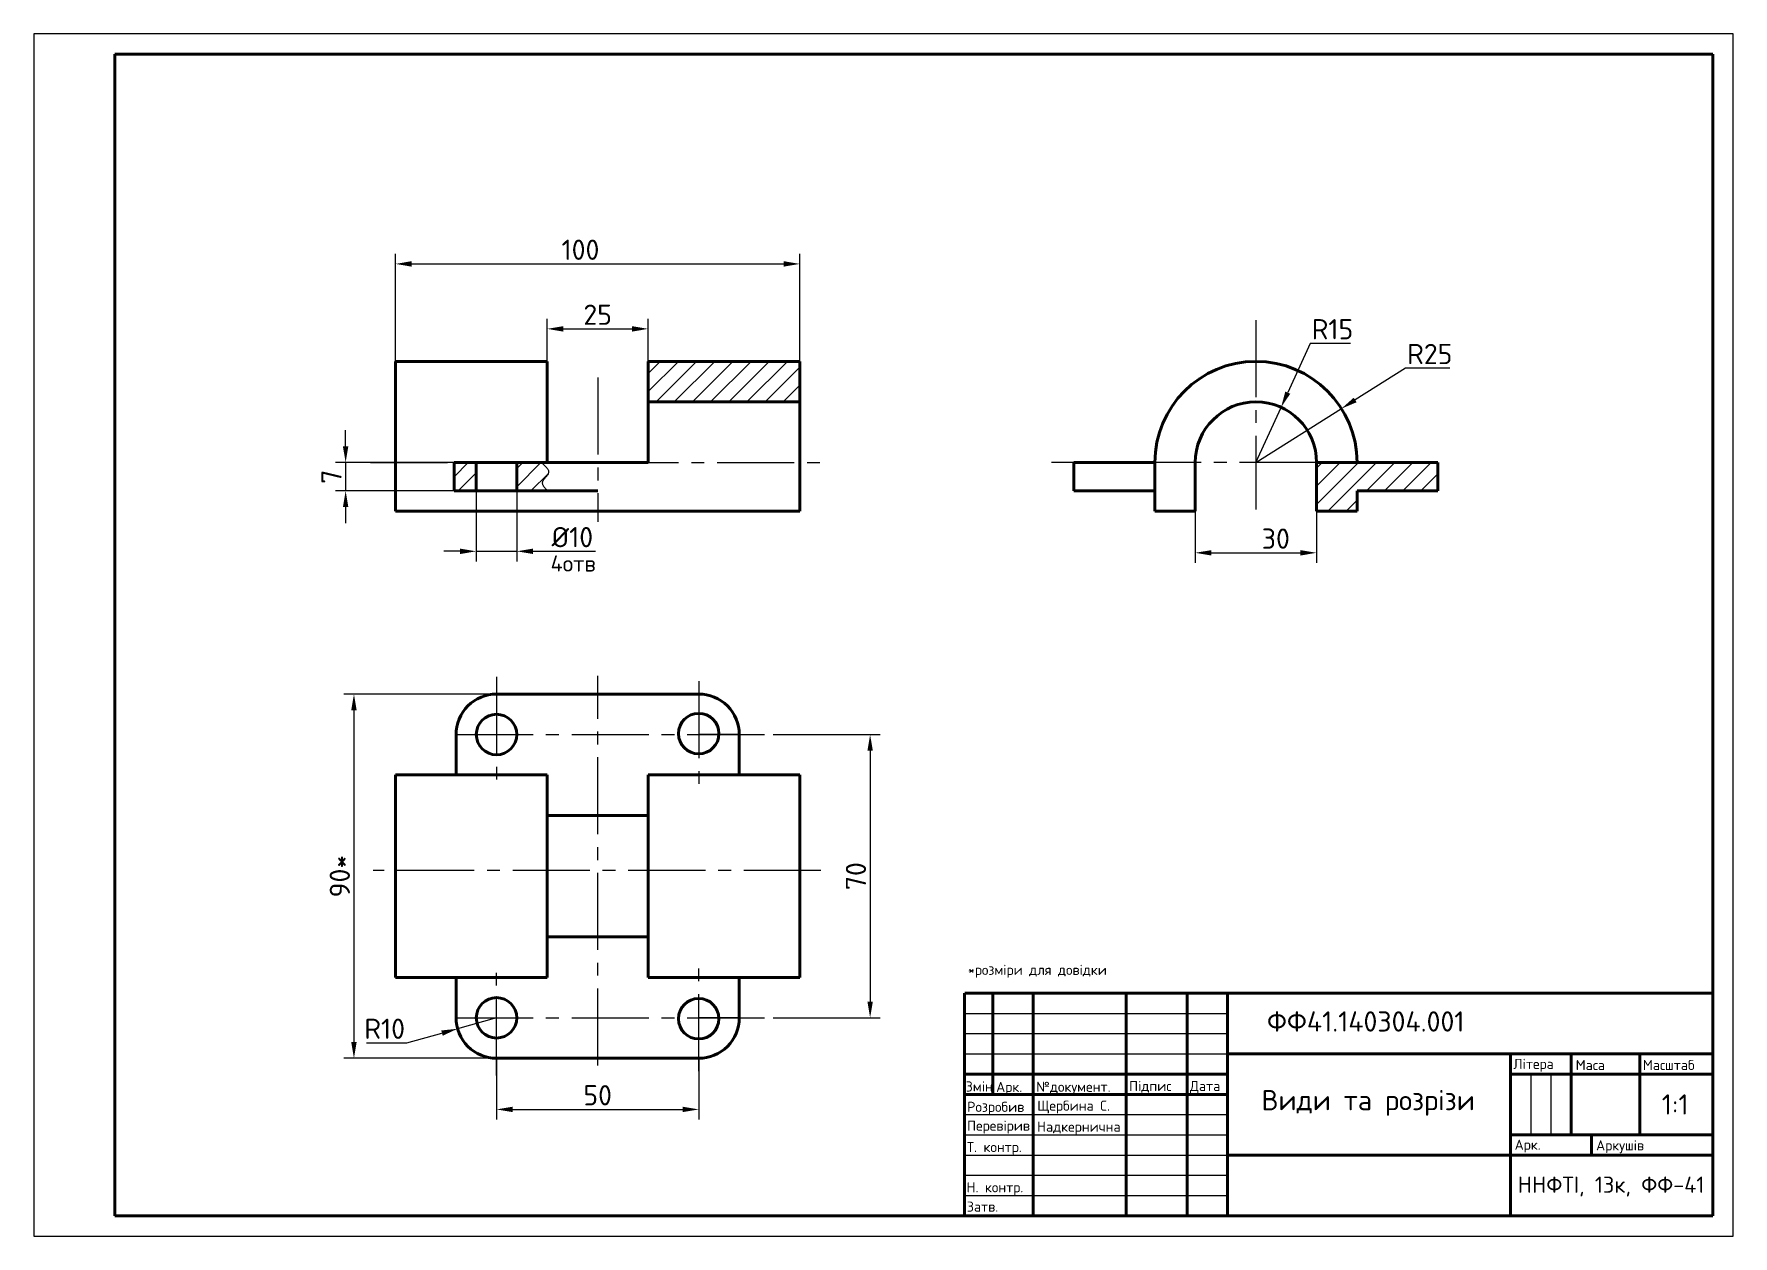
# Paper-space layout 'Layout3' of a CAD drawing. Header units: millimetres. Extents: x 0 to 420, y 0 to 297.
import ezdxf

# ---------------------------------------------------------------- set-up
doc = ezdxf.new("R2010")
doc.units = ezdxf.units.MM
doc.linetypes.add('CENTER2', pattern=[28.575, 19.05, -3.175, 3.175, -3.175])
doc.layers.get('0').update_dxf_attribs({"color": 31})
for name, color, linetype in [('dim', 171, 'Continuous'), ('hatch', 214, 'CENTER2'), ('osi', 51, 'CENTER2'), ('r-text', 45, 'Continuous')]:
    doc.layers.add(name, color=color, linetype=linetype)
for name, color, linetype, lineweight in [('kontyr', 123, 'Continuous', 70), ('r-kontyr', 93, 'Continuous', 70), ('r-tonka', 151, 'Continuous', 25)]:
    doc.layers.add(name, color=color, linetype=linetype, lineweight=lineweight)
doc.styles.add('ДСТУ', font='isocpeur.ttf', dxfattribs={"height": 5})
doc.dimstyles.new('ДСТУ', dxfattribs={"dimtxt": 2.5, "dimasz": 4, "dimexe": 2.5, "dimexo": 0, "dimgap": 1, "dimtad": 1, "dimtoh": 1, "dimtxsty": 'ДСТУ', "dimcen": 2.5, "dimadec": 0, "dimazin": 0, "dimtfac": 1, "dimtmove": 0, "dimatfit": 3, "dimfxl": 1, "dimarcsym": 0})

# ---------------------------------------------------------------- blocks, each defined once
blk = doc.blocks.new('*D40')
at = {"layer": 'Defpoints', "color": 0, "transparency": 16777216}
for p in [(109.34, 187.6), (119.34, 187.6), (119.34, 169.18)]:
    blk.add_point(p, dxfattribs=at)
at = {"layer": 'dim', "color": 0, "lineweight": -2, "transparency": 16777216}
for p, q in [((109.34, 187.6), (109.34, 166.68)), ((119.34, 187.6), (119.34, 166.68)), ((105.34, 169.18), (101.34, 169.18)), ((109.34, 169.18), (119.34, 169.18)), ((123.34, 169.18), (138.84, 169.18))]:
    blk.add_line(p, q, dxfattribs=at)
at = {"layer": 'dim', "color": 0, "transparency": 16777216}
for points in [[(105.34, 169.84), (105.34, 168.51), (109.34, 169.18)], [(123.34, 169.84), (123.34, 168.51), (119.34, 169.18)]]:
    blk.add_solid(points, dxfattribs=at)
at = {"layer": 'dim', "color": 0, "transparency": 16777216, "insert": (133.09, 172.68), "char_height": 5, "attachment_point": 5, "style": 'ДСТУ'}
blk.add_mtext('%%C10', dxfattribs=at)
blk = doc.blocks.new('*D41')
at = {"layer": 'Defpoints', "color": 0, "transparency": 16777216}
for p in [(189.34, 240.19), (89.34, 216.1), (189.34, 216.1)]:
    blk.add_point(p, dxfattribs=at)
at = {"layer": 'dim', "color": 0, "lineweight": -2, "transparency": 16777216}
for p, q in [((89.34, 216.1), (89.34, 242.69)), ((93.34, 240.19), (185.34, 240.19)), ((189.34, 216.1), (189.34, 242.69))]:
    blk.add_line(p, q, dxfattribs=at)
at = {"layer": 'dim', "color": 0, "transparency": 16777216}
for points in [[(93.34, 240.86), (93.34, 239.52), (89.34, 240.19)], [(185.34, 240.86), (185.34, 239.52), (189.34, 240.19)]]:
    blk.add_solid(points, dxfattribs=at)
at = {"layer": 'dim', "color": 0, "transparency": 16777216, "insert": (135.09, 243.69), "char_height": 5, "attachment_point": 5, "style": 'ДСТУ'}
blk.add_mtext('100', dxfattribs=at)
blk = doc.blocks.new('*D42')
at = {"layer": 'Defpoints', "color": 0, "transparency": 16777216}
for p in [(287.07, 179.1), (317.07, 179.1), (317.07, 168.81)]:
    blk.add_point(p, dxfattribs=at)
at = {"layer": 'dim', "color": 0, "lineweight": -2, "transparency": 16777216}
for p, q in [((287.07, 179.1), (287.07, 166.31)), ((317.07, 179.1), (317.07, 166.31)), ((291.07, 168.81), (313.07, 168.81))]:
    blk.add_line(p, q, dxfattribs=at)
at = {"layer": 'dim', "color": 0, "transparency": 16777216}
for points in [[(291.07, 169.47), (291.07, 168.14), (287.07, 168.81)], [(313.07, 169.47), (313.07, 168.14), (317.07, 168.81)]]:
    blk.add_solid(points, dxfattribs=at)
at = {"layer": 'dim', "color": 0, "transparency": 16777216, "insert": (306.98, 172.31), "char_height": 5, "attachment_point": 5, "style": 'ДСТУ'}
blk.add_mtext('30', dxfattribs=at)
blk = doc.blocks.new('*D43')
at = {"layer": 'Defpoints', "color": 0, "transparency": 16777216}
for p in [(103.84, 191.1), (77.04, 184.1), (103.84, 184.1)]:
    blk.add_point(p, dxfattribs=at)
at = {"layer": 'dim', "color": 0, "lineweight": -2, "transparency": 16777216}
for p, q in [((77.04, 195.1), (77.04, 199.1)), ((103.84, 191.1), (74.54, 191.1)), ((77.04, 191.1), (77.04, 184.1)), ((103.84, 184.1), (74.54, 184.1)), ((77.04, 180.1), (77.04, 176.1))]:
    blk.add_line(p, q, dxfattribs=at)
at = {"layer": 'dim', "color": 0, "transparency": 16777216}
for points in [[(76.37, 195.1), (77.71, 195.1), (77.04, 191.1)], [(76.37, 180.1), (77.71, 180.1), (77.04, 184.1)]]:
    blk.add_solid(points, dxfattribs=at)
at = {"layer": 'dim', "color": 0, "transparency": 16777216, "insert": (73.54, 187.6), "char_height": 5, "attachment_point": 5, "rotation": 90, "style": 'ДСТУ'}
blk.add_mtext('7', dxfattribs=at)
blk = doc.blocks.new('*D44')
at = {"layer": 'Defpoints', "color": 0, "transparency": 16777216}
for p in [(114.34, 133.91), (79.1, 43.91), (114.34, 43.91)]:
    blk.add_point(p, dxfattribs=at)
at = {"layer": 'dim', "color": 0, "lineweight": -2, "transparency": 16777216}
for p, q in [((114.34, 133.91), (76.6, 133.91)), ((79.1, 129.91), (79.1, 47.91)), ((114.34, 43.91), (76.6, 43.91))]:
    blk.add_line(p, q, dxfattribs=at)
at = {"layer": 'dim', "color": 0, "transparency": 16777216}
for points in [[(78.43, 129.91), (79.77, 129.91), (79.1, 133.91)], [(78.43, 47.91), (79.77, 47.91), (79.1, 43.91)]]:
    blk.add_solid(points, dxfattribs=at)
at = {"layer": 'dim', "color": 0, "transparency": 16777216, "insert": (75.6, 88.91), "char_height": 5, "attachment_point": 5, "rotation": 90, "style": 'ДСТУ'}
blk.add_mtext('90*', dxfattribs=at)
blk = doc.blocks.new('*D45')
at = {"layer": 'Defpoints', "color": 0, "transparency": 16777216}
for p in [(323.21, 204.44), (302.07, 191.1)]:
    blk.add_point(p, dxfattribs=at)
at = {"layer": 'dim', "color": 0, "lineweight": -2, "transparency": 16777216}
for p, q in [((339.03, 214.43), (326.59, 206.58)), ((350.03, 214.43), (339.03, 214.43)), ((302.07, 191.1), (323.21, 204.44))]:
    blk.add_line(p, q, dxfattribs=at)
at = {"layer": 'dim', "color": 0, "transparency": 16777216}
blk.add_solid([(326.24, 207.14), (326.95, 206.01), (323.21, 204.44)], dxfattribs=at)
at = {"layer": 'dim', "color": 0, "transparency": 16777216, "insert": (345.03, 217.93), "char_height": 5, "attachment_point": 5, "style": 'ДСТУ'}
blk.add_mtext('R25', dxfattribs=at)
blk = doc.blocks.new('*D46')
at = {"layer": 'Defpoints', "color": 0, "transparency": 16777216}
for p in [(308.28, 204.75), (302.07, 191.1)]:
    blk.add_point(p, dxfattribs=at)
at = {"layer": 'dim', "color": 0, "lineweight": -2, "transparency": 16777216}
for p, q in [((315.48, 220.56), (309.94, 208.39)), ((325.48, 220.56), (315.48, 220.56)), ((302.07, 191.1), (308.28, 204.75))]:
    blk.add_line(p, q, dxfattribs=at)
at = {"layer": 'dim', "color": 0, "transparency": 16777216}
blk.add_solid([(309.33, 208.67), (310.55, 208.11), (308.28, 204.75)], dxfattribs=at)
at = {"layer": 'dim', "color": 0, "transparency": 16777216, "insert": (320.98, 224.06), "char_height": 5, "attachment_point": 5, "style": 'ДСТУ'}
blk.add_mtext('R15', dxfattribs=at)
blk = doc.blocks.new('*D47')
at = {"layer": 'Defpoints', "color": 0, "transparency": 16777216}
for p in [(182.74, 123.91), (182.74, 53.91), (206.69, 53.91)]:
    blk.add_point(p, dxfattribs=at)
at = {"layer": 'dim', "color": 0, "lineweight": -2, "transparency": 16777216}
for p, q in [((182.74, 123.91), (209.19, 123.91)), ((206.69, 119.91), (206.69, 57.91)), ((182.74, 53.91), (209.19, 53.91))]:
    blk.add_line(p, q, dxfattribs=at)
at = {"layer": 'dim', "color": 0, "transparency": 16777216}
for points in [[(206.03, 119.91), (207.36, 119.91), (206.69, 123.91)], [(206.03, 57.91), (207.36, 57.91), (206.69, 53.91)]]:
    blk.add_solid(points, dxfattribs=at)
at = {"layer": 'dim', "color": 0, "transparency": 16777216, "insert": (203.19, 88.91), "char_height": 5, "attachment_point": 5, "rotation": 90, "style": 'ДСТУ'}
blk.add_mtext('70', dxfattribs=at)
blk = doc.blocks.new('*D48')
at = {"layer": 'Defpoints', "color": 0, "transparency": 16777216}
for p in [(104.71, 51.21), (114.34, 53.91)]:
    blk.add_point(p, dxfattribs=at)
at = {"layer": 'dim', "color": 0, "lineweight": -2, "transparency": 16777216}
for p, q in [((114.34, 53.91), (104.71, 51.21)), ((82.19, 47.71), (92.19, 47.71)), ((92.19, 47.71), (100.86, 50.14))]:
    blk.add_line(p, q, dxfattribs=at)
at = {"layer": 'dim', "color": 0, "transparency": 16777216}
blk.add_solid([(100.68, 50.78), (101.04, 49.49), (104.71, 51.21)], dxfattribs=at)
at = {"layer": 'dim', "color": 0, "transparency": 16777216, "insert": (86.69, 51.21), "char_height": 5, "attachment_point": 5, "style": 'ДСТУ'}
blk.add_mtext('R10', dxfattribs=at)
blk = doc.blocks.new('*D49')
at = {"layer": 'Defpoints', "color": 0, "transparency": 16777216}
for p in [(114.34, 43.91), (164.34, 43.91), (164.34, 31.28)]:
    blk.add_point(p, dxfattribs=at)
at = {"layer": 'dim', "color": 0, "lineweight": -2, "transparency": 16777216}
for p, q in [((114.34, 43.91), (114.34, 28.78)), ((164.34, 43.91), (164.34, 28.78)), ((118.34, 31.28), (160.34, 31.28))]:
    blk.add_line(p, q, dxfattribs=at)
at = {"layer": 'dim', "color": 0, "transparency": 16777216}
for points in [[(118.34, 31.94), (118.34, 30.61), (114.34, 31.28)], [(160.34, 31.94), (160.34, 30.61), (164.34, 31.28)]]:
    blk.add_solid(points, dxfattribs=at)
at = {"layer": 'dim', "color": 0, "transparency": 16777216, "insert": (139.34, 34.78), "char_height": 5, "attachment_point": 5, "rotation": 359.9995, "style": 'ДСТУ'}
blk.add_mtext('50', dxfattribs=at)
blk = doc.blocks.new('*D51')
at = {"layer": 'Defpoints', "color": 0, "transparency": 16777216}
for p in [(151.84, 224.14), (126.84, 216.1), (151.84, 216.1)]:
    blk.add_point(p, dxfattribs=at)
at = {"layer": 'dim', "color": 0, "lineweight": -2, "transparency": 16777216}
for p, q in [((126.84, 216.1), (126.84, 226.64)), ((130.84, 224.14), (147.84, 224.14)), ((151.84, 216.1), (151.84, 226.64))]:
    blk.add_line(p, q, dxfattribs=at)
at = {"layer": 'dim', "color": 0, "transparency": 16777216}
for points in [[(130.84, 224.81), (130.84, 223.47), (126.84, 224.14)], [(147.84, 224.81), (147.84, 223.47), (151.84, 224.14)]]:
    blk.add_solid(points, dxfattribs=at)
at = {"layer": 'dim', "color": 0, "transparency": 16777216, "insert": (139.34, 227.64), "char_height": 5, "attachment_point": 5, "style": 'ДСТУ'}
blk.add_mtext('25', dxfattribs=at)

psp = doc.layouts.new('Layout3')

# ---------------------------------------------------------------- hatches: boundary and pattern name
at = {"layer": 'hatch'}
h = psp.add_hatch(dxfattribs=at)
h.set_pattern_fill('ANSI31', color=256)
h.set_pattern_definition([(45, (0, -33.0126), (-2.245064, 2.245064), [])])
edge = h.paths.add_edge_path()
edge.add_spline(control_points=[(126.981, 184.098), (126.256, 184.823), (124.744, 186.332), (128.312, 188.649), (126.408, 190.246), (125.392, 191.098)], knot_values=[0, 0, 0, 0, 2.5277529, 5.2658481, 8.3946434, 8.3946434, 8.3946434, 8.3946434], degree=3, periodic=0)
edge.add_line((125.392, 191.098), (119.345, 191.098))
edge.add_line((119.345, 191.098), (119.345, 184.098))
edge.add_line((119.345, 184.098), (126.981, 184.098))
h.paths.add_polyline_path([(109.345, 191.098), (103.845, 191.098), (103.845, 184.098), (109.345, 184.098)])
h.paths.add_polyline_path([(189.345, 216.098), (151.845, 216.098), (151.845, 206.081), (189.345, 206.081)])
h.paths.add_polyline_path([(347.068, 191.098), (317.068, 191.098), (317.068, 179.098), (327.068, 179.098), (327.068, 184.098), (347.068, 184.098)])

# ---------------------------------------------------------------- linework, layer by layer
for p, q in [((230, 60), (230, 60)), ((365, 45), (365, 45)), ((230, 35), (230, 35)), ((230, 35), (230, 35)), ((230, 35), (230, 35)), ((230, 35), (230, 35)), ((380, 25), (380, 25)), ((415, 20), (415, 20)), ((247, 5), (247, 5)), ((247, 5), (247, 5)), ((247, 5), (247, 5)), ((247, 5), (247, 5)), ((247, 5), (247, 5)), ((247, 5), (247, 5)), ((247, 5), (247, 5))]:
    psp.add_line(p, q)
psp.add_spline([(125.392, 191.098), (127.188, 188.536), (125.669, 186.259), (126.981, 184.098)], degree=3, dxfattribs=at)
at = {"layer": 'kontyr'}
for p, q in [((89.345, 216.098), (126.845, 216.098)), ((89.345, 216.098), (89.345, 179.098)), ((126.845, 216.098), (126.845, 191.098)), ((151.845, 216.098), (189.345, 216.098)), ((151.845, 216.098), (151.845, 191.098)), ((189.345, 216.098), (189.345, 179.098)), ((151.845, 206.081), (189.345, 206.081)), ((103.845, 191.098), (151.845, 191.098)), ((103.845, 184.098), (103.845, 191.098)), ((109.345, 184.098), (109.345, 191.098)), ((119.345, 184.098), (119.345, 191.098)), ((277.068, 191.098), (257.068, 191.098)), ((257.068, 191.098), (257.068, 184.098)), ((277.068, 191.098), (277.068, 179.098)), ((287.068, 191.098), (287.068, 179.098)), ((317.068, 191.098), (317.068, 179.098)), ((317.068, 191.098), (347.068, 191.098)), ((347.068, 191.098), (347.068, 184.098)), ((139.345, 184.098), (103.845, 184.098)), ((257.068, 184.098), (277.068, 184.098)), ((327.068, 184.098), (327.068, 179.098)), ((347.068, 184.098), (327.068, 184.098)), ((189.345, 179.098), (89.345, 179.098)), ((277.068, 179.098), (287.068, 179.098)), ((317.068, 179.098), (327.068, 179.098)), ((114.345, 133.909), (164.345, 133.908)), ((104.345, 123.971), (104.345, 113.909)), ((174.345, 123.908), (174.345, 113.908)), ((89.344, 88.909), (89.345, 113.909)), ((126.845, 113.909), (89.345, 113.909)), ((126.844, 63.909), (126.845, 113.909)), ((151.844, 63.908), (151.845, 113.908)), ((151.845, 113.908), (189.345, 113.908)), ((189.344, 63.908), (189.345, 113.908)), ((126.845, 103.909), (151.845, 103.908)), ((89.344, 88.909), (89.344, 63.909)), ((126.844, 73.909), (151.844, 73.908)), ((126.844, 63.909), (89.344, 63.909)), ((104.344, 53.847), (104.344, 63.909)), ((151.844, 63.908), (189.344, 63.908)), ((174.344, 53.908), (174.344, 63.908)), ((114.344, 43.909), (164.344, 43.908))]:
    psp.add_line(p, q, dxfattribs=at)
for centre in [(114.345, 123.909), (164.317, 124.133), (114.344, 53.909), (164.316, 53.683)]:
    psp.add_circle(centre, 5, dxfattribs=at)
for centre, radius, start, end in [((302.068, 191.098), 25, 0, 180), ((302.068, 191.098), 15, 0, 180), ((114.345, 123.909), 10, 89.99951, 180.35456), ((164.345, 123.908), 10, 359.99951, 90.15791), ((164.345, 123.908), 10, 269.84111, 269.99951), ((164.344, 53.908), 10, 89.99951, 90.15791), ((114.344, 53.909), 10, 179.64446, 269.99951), ((164.344, 53.908), 10, 269.84111, 359.99951)]:
    psp.add_arc(centre, radius, start, end, dxfattribs=at)
at = {"layer": 'osi'}
for p, q in [((302.068, 226.301), (302.068, 179.477)), ((139.345, 212.111), (139.345, 176.486)), ((83.15, 191.098), (195.54, 191.098)), ((317.068, 191.098), (251.562, 191.098)), ((114.345, 138.168), (114.344, 109.649)), ((139.344, 42.101), (139.345, 138.45)), ((164.317, 137.09), (164.317, 111.176)), ((104.345, 123.909), (182.736, 123.908)), ((174.345, 123.908), (164.345, 123.908)), ((194.538, 90.275), (83.85, 90.275)), ((114.344, 39.649), (114.344, 68.168)), ((164.316, 40.726), (164.317, 66.64)), ((104.344, 53.909), (182.735, 53.908)), ((174.344, 53.908), (164.344, 53.908))]:
    psp.add_line(p, q, dxfattribs=at)
at = {"layer": 'r-kontyr'}
for p, q in [((415, 292), (20, 292)), ((20, 292), (20, 5)), ((415, 5), (415, 292)), ((229.986, 60.006), (229.986, 5.006)), ((415.086, 60), (230.086, 60)), ((237, 60), (237, 35)), ((247, 60), (247, 5)), ((270, 60), (270, 5)), ((285.086, 60), (285.086, 5)), ((295, 60), (295, 5)), ((295, 45), (415, 45)), ((365, 20), (365, 45)), ((380, 45), (380, 25)), ((397, 45), (397, 25)), ((230, 40), (295, 40)), ((365, 40), (415, 40)), ((295, 35), (230, 35)), ((415, 25), (365, 25)), ((385, 20), (385, 25)), ((415, 20), (295, 20)), ((365, 20), (365, 5)), ((20, 5), (415, 5))]:
    psp.add_line(p, q, dxfattribs=at)
at = {"layer": 'r-tonka'}
for p, q in [((420, 297), (0, 297)), ((0, 297), (0, 0)), ((420, 0), (420, 297)), ((230.086, 55), (295.086, 55)), ((289.608, 55), (289.608, 55)), ((229.961, 50.002), (294.961, 50.002)), ((229.993, 45.002), (294.993, 45.002)), ((370, 40), (370, 25)), ((375, 40), (375, 25)), ((229.986, 30.002), (294.986, 30.002)), ((229.992, 25.002), (294.992, 25.002)), ((229.999, 20.002), (294.999, 20.002)), ((230.005, 15.002), (295.005, 15.002)), ((229.961, 10.002), (294.961, 10.002)), ((0, 0), (420, 0))]:
    psp.add_line(p, q, dxfattribs=at)

# ---------------------------------------------------------------- texts
at = {"layer": 'dim', "attachment_point": 1, "style": 'ДСТУ'}
for s, width, insert, char_height in [('4отв', 18.92174, (127.703, 168.171), 4), ('\\pxi-3,l4,t4;*розміри для довідки', 55.54241, (228.382, 67.009), 2.5)]:
    psp.add_mtext_dynamic_manual_height_columns(s, width=width, gutter_width=25, heights=[0], dxfattribs=dict(at, insert=insert, char_height=char_height))
at = {"layer": 'r-text', "attachment_point": 1, "style": 'ДСТУ'}
for s, width, gutter_width, insert, char_height in [('ФФ41.140304.001', 55.63223, 25, (304.794, 55.508), 5), ('Літера', 10, 12.5, (365.719, 43.779), 2.5), ('Маса', 10, 12.5, (381.112, 43.478), 2.5), ('Масштаб', 10, 12.5, (397.723, 43.506), 2.5), ('Змін', 10, 25, (230.326, 38.19), 2.5), ('Арк.', 10, 12.5, (237.848, 38.089), 2.5), ('\\pxi-3,l4,t4;№документ.', 22.4284, 12.5, (245.257, 38.112), 2.5), ('Підпис', 10, 12.5, (270.72, 38.315), 2.5), ('Види та розрізи', 62.32026, 25, (303.426, 36.068), 5), ('1:1', 9.57604, 25, (402.378, 35.005), 5), ('Розробив', 12.31071, 12.5, (230.674, 33.162), 2.5), ('\\pxt5;Щербина С.', 17.45315, 25, (248.018, 33.451), 2.5), ('Перевірив', 10, 12.5, (230.674, 28.501), 2.5), ('Надкернична', 18.69558, 25, (247.959, 28.249), 2.5), ('Т. контр.', 14.47953, 12.5, (230.616, 23.236), 2.5), ('Арк.', 10, 12.5, (366.016, 23.807), 2.5), ('Аркушів', 10, 12.5, (386.146, 23.642), 2.5), ('Н. контр.', 14.84177, 12.5, (230.536, 13.293), 2.5), ('ННФТІ, 13к, ФФ-41', 58.66404, 25, (366.776, 14.684), 4), ('Затв.', 10, 12.5, (230.598, 8.514), 2.5)]:
    psp.add_mtext_dynamic_manual_height_columns(s, width=width, gutter_width=gutter_width, heights=[0], dxfattribs=dict(at, insert=insert, char_height=char_height))
at = {"layer": 'r-text', "insert": (285.727, 38.315), "char_height": 2.5, "attachment_point": 1, "style": 'ДСТУ'}
psp.add_mtext('Дата', dxfattribs=at)

# ---------------------------------------------------------------- dimensions: what is measured, and where the dimension line sits
at = {"layer": 'dim'}
for base, p1, p2, picture, middle in [((189.345, 240.19), (89.345, 216.098), (189.345, 216.098), '*D41', (135.095, 240.19)), ((317.068, 168.808), (287.068, 179.098), (317.068, 179.098), '*D42', (306.984, 168.808))]:
    dim = psp.add_linear_dim(base=base, p1=p1, p2=p2, dimstyle='ДСТУ', dxfattribs=at)
    dim.commit()
    dim.dimension.update_dxf_attribs({"geometry": picture, "text_midpoint": middle, "dimtype": 160})
dim = psp.add_linear_dim(base=(151.845, 224.14), p1=(126.845, 216.098), p2=(151.845, 216.098), dimstyle='ДСТУ', dxfattribs=at)
dim.commit()
dim.dimension.update_dxf_attribs({"geometry": '*D51', "text_midpoint": (139.345, 227.64)})
for mpoint, picture, middle in [((308.283, 204.75), '*D46', (320.98, 220.557)), ((323.209, 204.442), '*D45', (345.031, 214.428))]:
    dim = psp.add_radius_dim(center=(302.068, 191.098), mpoint=mpoint, dimstyle='ДСТУ', dxfattribs=at)
    dim.commit()
    dim.dimension.update_dxf_attribs({"geometry": picture, "text_midpoint": middle, "dimtype": 164})
for base, p1, p2, picture, middle in [((77.039, 184.098), (103.845, 191.098), (103.845, 184.098), '*D43', (73.539, 187.598)), ((206.695, 53.908), (182.736, 123.908), (182.735, 53.908), '*D47', (203.195, 88.908))]:
    dim = psp.add_linear_dim(base=base, p1=p1, p2=p2, angle=90, dimstyle='ДСТУ', dxfattribs=at)
    dim.commit()
    dim.dimension.update_dxf_attribs({"geometry": picture, "text_midpoint": middle})
dim = psp.add_linear_dim(base=(119.345, 169.177), p1=(109.345, 187.598), p2=(119.345, 187.598), text='%%C<>', dimstyle='ДСТУ', dxfattribs=at)
dim.commit()
dim.dimension.update_dxf_attribs({"geometry": '*D40', "text_midpoint": (133.095, 172.677)})
dim = psp.add_linear_dim(base=(79.101, 43.909), p1=(114.345, 133.909), p2=(114.344, 43.909), angle=90, text='<>*', dimstyle='ДСТУ', dxfattribs=at)
dim.commit()
dim.dimension.update_dxf_attribs({"geometry": '*D44', "text_midpoint": (75.601, 88.909)})
dim = psp.add_radius_dim(center=(114.344, 53.909), mpoint=(104.714, 51.214), dimstyle='ДСТУ', dxfattribs=at)
dim.commit()
dim.dimension.update_dxf_attribs({"geometry": '*D48', "text_midpoint": (86.694, 51.212)})
dim = psp.add_aligned_dim(p1=(114.344, 43.909), p2=(164.344, 43.908), distance=-12.632, dimstyle='ДСТУ', dxfattribs=at)
dim.commit()
dim.dimension.update_dxf_attribs({"geometry": '*D49', "text_midpoint": (139.344, 34.776)})

doc.saveas('drawing.dxf')
